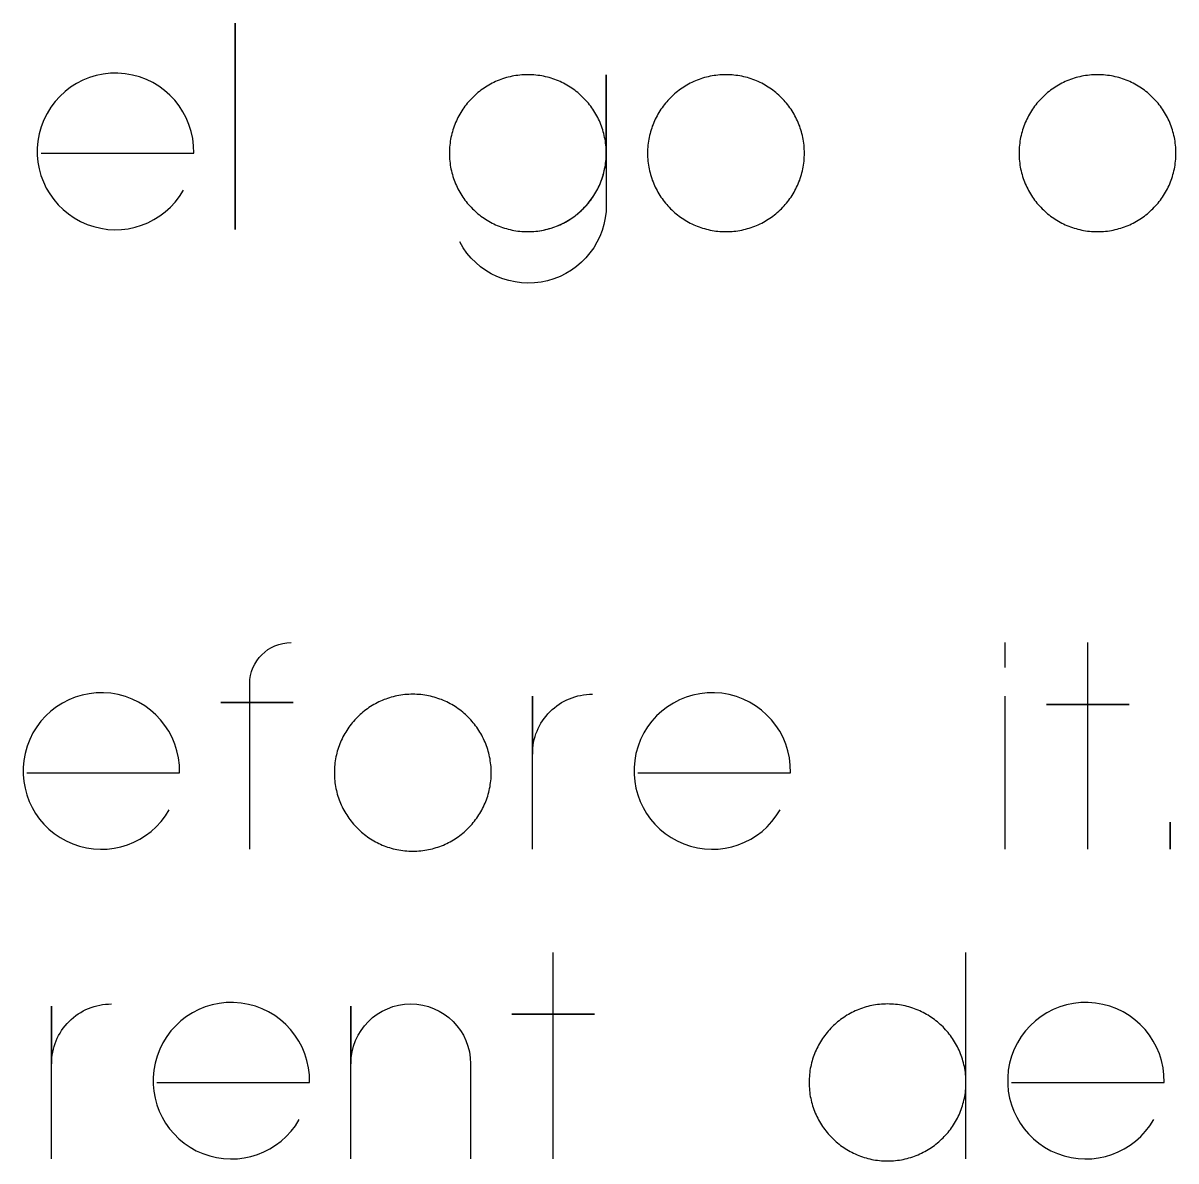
# Model space of a CAD drawing. Extents: x -841 to 4976, y -469 to 2808.
# Drawn here: x 944.9 to 1224.2, y -381.5 to -106 of the extents above; entities that cross this region are included whole.
import ezdxf

# ---------------------------------------------------------------- set-up
doc = ezdxf.new("R2010")
doc.units = 0
doc.layers.add('T5_LOGOLAYER_2', color=18, linetype='CONTINUOUS')

msp = doc.modelspace()

# ---------------------------------------------------------------- linework, layer by layer
at = {"layer": 'T5_LOGOLAYER_2'}
for points in [[(996.3, -156.04), (996.3, -106.04)], [(1067.23, -156.54), (1067.72, -156.54), (1068.21, -156.52), (1068.69, -156.49), (1069.17, -156.44), (1069.65, -156.39), (1070.12, -156.32), (1070.59, -156.25), (1071.06, -156.16), (1071.52, -156.06), (1071.98, -155.94), (1072.43, -155.82), (1072.88, -155.69), (1073.32, -155.54), (1073.76, -155.39), (1074.2, -155.22), (1074.62, -155.05), (1075.05, -154.86), (1075.47, -154.67), (1075.88, -154.46), (1076.29, -154.25), (1076.69, -154.03), (1077.08, -153.79), (1077.47, -153.55), (1077.85, -153.3), (1078.23, -153.04), (1078.6, -152.77), (1078.96, -152.49), (1079.31, -152.2), (1079.66, -151.91), (1080, -151.61), (1080.34, -151.3), (1080.66, -150.98), (1080.98, -150.65), (1081.29, -150.32), (1081.6, -149.98), (1081.89, -149.63), (1082.18, -149.27), (1082.45, -148.91), (1082.72, -148.54), (1082.98, -148.17), (1083.24, -147.78), (1083.48, -147.39), (1083.71, -147), (1083.94, -146.6), (1084.15, -146.19), (1084.35, -145.78), (1084.55, -145.36), (1084.74, -144.94), (1084.91, -144.51), (1085.08, -144.08), (1085.23, -143.64), (1085.37, -143.19), (1085.51, -142.74), (1085.63, -142.29), (1085.74, -141.83), (1085.84, -141.37), (1085.93, -140.91), (1086.01, -140.44), (1086.08, -139.96), (1086.13, -139.49), (1086.17, -139), (1086.2, -138.52), (1086.22, -138.03), (1086.23, -137.54), (1086.22, -137.05), (1086.2, -136.56), (1086.17, -136.08), (1086.13, -135.6), (1086.08, -135.12), (1086.01, -134.65), (1085.93, -134.18), (1085.84, -133.71), (1085.74, -133.25), (1085.63, -132.79), (1085.51, -132.34), (1085.37, -131.89), (1085.23, -131.45), (1085.08, -131.01), (1084.91, -130.58), (1084.74, -130.15), (1084.55, -129.72), (1084.35, -129.31), (1084.15, -128.89), (1083.94, -128.49), (1083.71, -128.09), (1083.48, -127.69), (1083.24, -127.3), (1082.98, -126.92), (1082.72, -126.54), (1082.45, -126.17), (1082.18, -125.81), (1081.89, -125.46), (1081.6, -125.11), (1081.29, -124.77), (1080.98, -124.43), (1080.66, -124.11), (1080.34, -123.79), (1080, -123.48), (1079.66, -123.18), (1079.31, -122.88), (1078.96, -122.59), (1078.6, -122.32), (1078.23, -122.05), (1077.85, -121.79), (1077.47, -121.54), (1077.08, -121.29), (1076.69, -121.06), (1076.29, -120.84), (1075.88, -120.62), (1075.47, -120.42), (1075.05, -120.22), (1074.62, -120.04), (1074.2, -119.86), (1073.76, -119.7), (1073.32, -119.54), (1072.88, -119.4), (1072.43, -119.26), (1071.98, -119.14), (1071.52, -119.03), (1071.06, -118.93), (1070.59, -118.84), (1070.12, -118.76), (1069.65, -118.7), (1069.17, -118.64), (1068.69, -118.6), (1068.21, -118.57), (1067.72, -118.55), (1067.23, -118.54), (1066.74, -118.55), (1066.25, -118.57), (1065.77, -118.6), (1065.29, -118.64), (1064.81, -118.7), (1064.34, -118.76), (1063.87, -118.84), (1063.4, -118.93), (1062.94, -119.03), (1062.48, -119.14), (1062.03, -119.26), (1061.58, -119.4), (1061.13, -119.54), (1060.7, -119.7), (1060.26, -119.86), (1059.83, -120.04), (1059.41, -120.22), (1058.99, -120.42), (1058.58, -120.62), (1058.17, -120.84), (1057.77, -121.06), (1057.38, -121.29), (1056.99, -121.54), (1056.61, -121.79), (1056.23, -122.05), (1055.86, -122.32), (1055.5, -122.59), (1055.14, -122.88), (1054.79, -123.18), (1054.45, -123.48), (1054.12, -123.79), (1053.79, -124.11), (1053.48, -124.43), (1053.16, -124.77), (1052.86, -125.11), (1052.57, -125.46), (1052.28, -125.81), (1052, -126.17), (1051.73, -126.54), (1051.47, -126.92), (1051.22, -127.3), (1050.98, -127.69), (1050.75, -128.09), (1050.52, -128.49), (1050.31, -128.89), (1050.1, -129.31), (1049.91, -129.72), (1049.72, -130.15), (1049.55, -130.58), (1049.38, -131.01), (1049.23, -131.45), (1049.08, -131.89), (1048.95, -132.34), (1048.83, -132.79), (1048.72, -133.25), (1048.61, -133.71), (1048.53, -134.18), (1048.45, -134.65), (1048.38, -135.12), (1048.33, -135.6), (1048.28, -136.08), (1048.25, -136.56), (1048.23, -137.05), (1048.23, -137.54), (1048.23, -138.03), (1048.25, -138.52), (1048.28, -139), (1048.33, -139.49), (1048.38, -139.96), (1048.45, -140.44), (1048.53, -140.91), (1048.61, -141.37), (1048.72, -141.83), (1048.83, -142.29), (1048.95, -142.74), (1049.08, -143.19), (1049.23, -143.64), (1049.38, -144.08), (1049.55, -144.51), (1049.72, -144.94), (1049.91, -145.36), (1050.1, -145.78), (1050.31, -146.19), (1050.52, -146.6), (1050.75, -147), (1050.98, -147.39), (1051.22, -147.78), (1051.47, -148.17), (1051.73, -148.54), (1052, -148.91), (1052.28, -149.27), (1052.57, -149.63), (1052.86, -149.98), (1053.16, -150.32), (1053.48, -150.65), (1053.79, -150.98), (1054.12, -151.3), (1054.45, -151.61), (1054.79, -151.91), (1055.14, -152.2), (1055.5, -152.49), (1055.86, -152.77), (1056.23, -153.04), (1056.61, -153.3), (1056.99, -153.55), (1057.38, -153.79), (1057.77, -154.03), (1058.17, -154.25), (1058.58, -154.46), (1058.99, -154.67), (1059.41, -154.86), (1059.83, -155.05), (1060.26, -155.22), (1060.7, -155.39), (1061.13, -155.54), (1061.58, -155.69), (1062.03, -155.82), (1062.48, -155.94), (1062.94, -156.06), (1063.4, -156.16), (1063.87, -156.25), (1064.34, -156.32), (1064.81, -156.39), (1065.29, -156.44), (1065.77, -156.49), (1066.25, -156.52), (1066.74, -156.54)], [(1115.23, -156.54), (1115.72, -156.54), (1116.21, -156.52), (1116.69, -156.49), (1117.17, -156.44), (1117.65, -156.39), (1118.12, -156.32), (1118.59, -156.25), (1119.06, -156.16), (1119.52, -156.06), (1119.98, -155.94), (1120.43, -155.82), (1120.88, -155.69), (1121.32, -155.54), (1121.76, -155.39), (1122.2, -155.22), (1122.62, -155.05), (1123.05, -154.86), (1123.47, -154.67), (1123.88, -154.46), (1124.29, -154.25), (1124.69, -154.03), (1125.08, -153.79), (1125.47, -153.55), (1125.85, -153.3), (1126.23, -153.04), (1126.6, -152.77), (1126.96, -152.49), (1127.31, -152.2), (1127.66, -151.91), (1128, -151.61), (1128.34, -151.3), (1128.66, -150.98), (1128.98, -150.65), (1129.29, -150.32), (1129.6, -149.98), (1129.89, -149.63), (1130.18, -149.27), (1130.45, -148.91), (1130.72, -148.54), (1130.98, -148.17), (1131.24, -147.78), (1131.48, -147.39), (1131.71, -147), (1131.94, -146.6), (1132.15, -146.19), (1132.35, -145.78), (1132.55, -145.36), (1132.74, -144.94), (1132.91, -144.51), (1133.08, -144.08), (1133.23, -143.64), (1133.37, -143.19), (1133.51, -142.74), (1133.63, -142.29), (1133.74, -141.83), (1133.84, -141.37), (1133.93, -140.91), (1134.01, -140.44), (1134.08, -139.96), (1134.13, -139.49), (1134.17, -139), (1134.2, -138.52), (1134.22, -138.03), (1134.23, -137.54), (1134.22, -137.05), (1134.2, -136.56), (1134.17, -136.08), (1134.13, -135.6), (1134.08, -135.12), (1134.01, -134.65), (1133.93, -134.18), (1133.84, -133.71), (1133.74, -133.25), (1133.63, -132.79), (1133.51, -132.34), (1133.37, -131.89), (1133.23, -131.45), (1133.08, -131.01), (1132.91, -130.58), (1132.74, -130.15), (1132.55, -129.72), (1132.35, -129.31), (1132.15, -128.89), (1131.94, -128.49), (1131.71, -128.09), (1131.48, -127.69), (1131.24, -127.3), (1130.98, -126.92), (1130.72, -126.54), (1130.45, -126.17), (1130.18, -125.81), (1129.89, -125.46), (1129.6, -125.11), (1129.29, -124.77), (1128.98, -124.43), (1128.66, -124.11), (1128.34, -123.79), (1128, -123.48), (1127.66, -123.18), (1127.31, -122.88), (1126.96, -122.59), (1126.6, -122.32), (1126.23, -122.05), (1125.85, -121.79), (1125.47, -121.54), (1125.08, -121.29), (1124.69, -121.06), (1124.29, -120.84), (1123.88, -120.62), (1123.47, -120.42), (1123.05, -120.22), (1122.62, -120.04), (1122.2, -119.86), (1121.76, -119.7), (1121.32, -119.54), (1120.88, -119.4), (1120.43, -119.26), (1119.98, -119.14), (1119.52, -119.03), (1119.06, -118.93), (1118.59, -118.84), (1118.12, -118.76), (1117.65, -118.7), (1117.17, -118.64), (1116.69, -118.6), (1116.21, -118.57), (1115.72, -118.55), (1115.23, -118.54), (1114.74, -118.55), (1114.25, -118.57), (1113.77, -118.6), (1113.29, -118.64), (1112.81, -118.7), (1112.34, -118.76), (1111.87, -118.84), (1111.4, -118.93), (1110.94, -119.03), (1110.48, -119.14), (1110.03, -119.26), (1109.58, -119.4), (1109.13, -119.54), (1108.7, -119.7), (1108.26, -119.86), (1107.83, -120.04), (1107.41, -120.22), (1106.99, -120.42), (1106.58, -120.62), (1106.17, -120.84), (1105.77, -121.06), (1105.38, -121.29), (1104.99, -121.54), (1104.61, -121.79), (1104.23, -122.05), (1103.86, -122.32), (1103.5, -122.59), (1103.14, -122.88), (1102.79, -123.18), (1102.45, -123.48), (1102.12, -123.79), (1101.79, -124.11), (1101.48, -124.43), (1101.16, -124.77), (1100.86, -125.11), (1100.57, -125.46), (1100.28, -125.81), (1100, -126.17), (1099.73, -126.54), (1099.47, -126.92), (1099.22, -127.3), (1098.98, -127.69), (1098.75, -128.09), (1098.52, -128.49), (1098.31, -128.89), (1098.1, -129.31), (1097.91, -129.72), (1097.72, -130.15), (1097.55, -130.58), (1097.38, -131.01), (1097.23, -131.45), (1097.08, -131.89), (1096.95, -132.34), (1096.83, -132.79), (1096.72, -133.25), (1096.61, -133.71), (1096.53, -134.18), (1096.45, -134.65), (1096.38, -135.12), (1096.33, -135.6), (1096.28, -136.08), (1096.25, -136.56), (1096.23, -137.05), (1096.23, -137.54), (1096.23, -138.03), (1096.25, -138.52), (1096.28, -139), (1096.33, -139.49), (1096.38, -139.96), (1096.45, -140.44), (1096.53, -140.91), (1096.61, -141.37), (1096.72, -141.83), (1096.83, -142.29), (1096.95, -142.74), (1097.08, -143.19), (1097.23, -143.64), (1097.38, -144.08), (1097.55, -144.51), (1097.72, -144.94), (1097.91, -145.36), (1098.1, -145.78), (1098.31, -146.19), (1098.52, -146.6), (1098.75, -147), (1098.98, -147.39), (1099.22, -147.78), (1099.47, -148.17), (1099.73, -148.54), (1100, -148.91), (1100.28, -149.27), (1100.57, -149.63), (1100.86, -149.98), (1101.16, -150.32), (1101.48, -150.65), (1101.79, -150.98), (1102.12, -151.3), (1102.45, -151.61), (1102.79, -151.91), (1103.14, -152.2), (1103.5, -152.49), (1103.86, -152.77), (1104.23, -153.04), (1104.61, -153.3), (1104.99, -153.55), (1105.38, -153.79), (1105.77, -154.03), (1106.17, -154.25), (1106.58, -154.46), (1106.99, -154.67), (1107.41, -154.86), (1107.83, -155.05), (1108.26, -155.22), (1108.7, -155.39), (1109.13, -155.54), (1109.58, -155.69), (1110.03, -155.82), (1110.48, -155.94), (1110.94, -156.06), (1111.4, -156.16), (1111.87, -156.25), (1112.34, -156.32), (1112.81, -156.39), (1113.29, -156.44), (1113.77, -156.49), (1114.25, -156.52), (1114.74, -156.54)], [(1205.23, -156.54), (1205.72, -156.54), (1206.21, -156.52), (1206.69, -156.49), (1207.17, -156.44), (1207.65, -156.39), (1208.12, -156.32), (1208.59, -156.25), (1209.06, -156.16), (1209.52, -156.06), (1209.98, -155.94), (1210.43, -155.82), (1210.88, -155.69), (1211.32, -155.54), (1211.76, -155.39), (1212.2, -155.22), (1212.62, -155.05), (1213.05, -154.86), (1213.47, -154.67), (1213.88, -154.46), (1214.29, -154.25), (1214.69, -154.03), (1215.08, -153.79), (1215.47, -153.55), (1215.85, -153.3), (1216.23, -153.04), (1216.6, -152.77), (1216.96, -152.49), (1217.31, -152.2), (1217.66, -151.91), (1218, -151.61), (1218.34, -151.3), (1218.66, -150.98), (1218.98, -150.65), (1219.29, -150.32), (1219.6, -149.98), (1219.89, -149.63), (1220.18, -149.27), (1220.45, -148.91), (1220.72, -148.54), (1220.98, -148.17), (1221.24, -147.78), (1221.48, -147.39), (1221.71, -147), (1221.94, -146.6), (1222.15, -146.19), (1222.35, -145.78), (1222.55, -145.36), (1222.74, -144.94), (1222.91, -144.51), (1223.08, -144.08), (1223.23, -143.64), (1223.37, -143.19), (1223.51, -142.74), (1223.63, -142.29), (1223.74, -141.83), (1223.84, -141.37), (1223.93, -140.91), (1224.01, -140.44), (1224.08, -139.96), (1224.13, -139.49), (1224.17, -139), (1224.2, -138.52), (1224.22, -138.03), (1224.23, -137.54), (1224.22, -137.05), (1224.2, -136.56), (1224.17, -136.08), (1224.13, -135.6), (1224.08, -135.12), (1224.01, -134.65), (1223.93, -134.18), (1223.84, -133.71), (1223.74, -133.25), (1223.63, -132.79), (1223.51, -132.34), (1223.37, -131.89), (1223.23, -131.45), (1223.08, -131.01), (1222.91, -130.58), (1222.74, -130.15), (1222.55, -129.72), (1222.35, -129.31), (1222.15, -128.89), (1221.94, -128.49), (1221.71, -128.09), (1221.48, -127.69), (1221.24, -127.3), (1220.98, -126.92), (1220.72, -126.54), (1220.45, -126.17), (1220.18, -125.81), (1219.89, -125.46), (1219.6, -125.11), (1219.29, -124.77), (1218.98, -124.43), (1218.66, -124.11), (1218.34, -123.79), (1218, -123.48), (1217.66, -123.18), (1217.31, -122.88), (1216.96, -122.59), (1216.6, -122.32), (1216.23, -122.05), (1215.85, -121.79), (1215.47, -121.54), (1215.08, -121.29), (1214.69, -121.06), (1214.29, -120.84), (1213.88, -120.62), (1213.47, -120.42), (1213.05, -120.22), (1212.62, -120.04), (1212.2, -119.86), (1211.76, -119.7), (1211.32, -119.54), (1210.88, -119.4), (1210.43, -119.26), (1209.98, -119.14), (1209.52, -119.03), (1209.06, -118.93), (1208.59, -118.84), (1208.12, -118.76), (1207.65, -118.7), (1207.17, -118.64), (1206.69, -118.6), (1206.21, -118.57), (1205.72, -118.55), (1205.23, -118.54), (1204.74, -118.55), (1204.25, -118.57), (1203.77, -118.6), (1203.29, -118.64), (1202.81, -118.7), (1202.34, -118.76), (1201.87, -118.84), (1201.4, -118.93), (1200.94, -119.03), (1200.48, -119.14), (1200.03, -119.26), (1199.58, -119.4), (1199.13, -119.54), (1198.7, -119.7), (1198.26, -119.86), (1197.83, -120.04), (1197.41, -120.22), (1196.99, -120.42), (1196.58, -120.62), (1196.17, -120.84), (1195.77, -121.06), (1195.38, -121.29), (1194.99, -121.54), (1194.61, -121.79), (1194.23, -122.05), (1193.86, -122.32), (1193.5, -122.59), (1193.14, -122.88), (1192.79, -123.18), (1192.45, -123.48), (1192.12, -123.79), (1191.79, -124.11), (1191.48, -124.43), (1191.16, -124.77), (1190.86, -125.11), (1190.57, -125.46), (1190.28, -125.81), (1190, -126.17), (1189.73, -126.54), (1189.47, -126.92), (1189.22, -127.3), (1188.98, -127.69), (1188.75, -128.09), (1188.52, -128.49), (1188.31, -128.89), (1188.1, -129.31), (1187.91, -129.72), (1187.72, -130.15), (1187.55, -130.58), (1187.38, -131.01), (1187.23, -131.45), (1187.08, -131.89), (1186.95, -132.34), (1186.83, -132.79), (1186.72, -133.25), (1186.61, -133.71), (1186.53, -134.18), (1186.45, -134.65), (1186.38, -135.12), (1186.33, -135.6), (1186.28, -136.08), (1186.25, -136.56), (1186.23, -137.05), (1186.23, -137.54), (1186.23, -138.03), (1186.25, -138.52), (1186.28, -139), (1186.33, -139.49), (1186.38, -139.96), (1186.45, -140.44), (1186.53, -140.91), (1186.61, -141.37), (1186.72, -141.83), (1186.83, -142.29), (1186.95, -142.74), (1187.08, -143.19), (1187.23, -143.64), (1187.38, -144.08), (1187.55, -144.51), (1187.72, -144.94), (1187.91, -145.36), (1188.1, -145.78), (1188.31, -146.19), (1188.52, -146.6), (1188.75, -147), (1188.98, -147.39), (1189.22, -147.78), (1189.47, -148.17), (1189.73, -148.54), (1190, -148.91), (1190.28, -149.27), (1190.57, -149.63), (1190.86, -149.98), (1191.16, -150.32), (1191.48, -150.65), (1191.79, -150.98), (1192.12, -151.3), (1192.45, -151.61), (1192.79, -151.91), (1193.14, -152.2), (1193.5, -152.49), (1193.86, -152.77), (1194.23, -153.04), (1194.61, -153.3), (1194.99, -153.55), (1195.38, -153.79), (1195.77, -154.03), (1196.17, -154.25), (1196.58, -154.46), (1196.99, -154.67), (1197.41, -154.86), (1197.83, -155.05), (1198.26, -155.22), (1198.7, -155.39), (1199.13, -155.54), (1199.58, -155.69), (1200.03, -155.82), (1200.48, -155.94), (1200.94, -156.06), (1201.4, -156.16), (1201.87, -156.25), (1202.34, -156.32), (1202.81, -156.39), (1203.29, -156.44), (1203.77, -156.49), (1204.25, -156.52), (1204.74, -156.54)], [(1039.36, -306.54), (1039.85, -306.54), (1040.34, -306.52), (1040.82, -306.49), (1041.3, -306.44), (1041.78, -306.39), (1042.26, -306.32), (1042.73, -306.25), (1043.19, -306.16), (1043.65, -306.06), (1044.11, -305.94), (1044.56, -305.82), (1045.01, -305.69), (1045.46, -305.54), (1045.89, -305.39), (1046.33, -305.22), (1046.76, -305.05), (1047.18, -304.86), (1047.6, -304.67), (1048.01, -304.46), (1048.42, -304.25), (1048.82, -304.03), (1049.21, -303.79), (1049.6, -303.55), (1049.98, -303.3), (1050.36, -303.04), (1050.73, -302.77), (1051.09, -302.49), (1051.45, -302.2), (1051.8, -301.91), (1052.14, -301.61), (1052.47, -301.3), (1052.8, -300.98), (1053.12, -300.65), (1053.43, -300.32), (1053.73, -299.98), (1054.02, -299.63), (1054.31, -299.27), (1054.59, -298.91), (1054.86, -298.54), (1055.12, -298.17), (1055.37, -297.78), (1055.61, -297.39), (1055.84, -297), (1056.07, -296.6), (1056.28, -296.19), (1056.49, -295.78), (1056.68, -295.36), (1056.87, -294.94), (1057.04, -294.51), (1057.21, -294.08), (1057.36, -293.64), (1057.51, -293.19), (1057.64, -292.74), (1057.76, -292.29), (1057.88, -291.83), (1057.98, -291.37), (1058.07, -290.91), (1058.14, -290.44), (1058.21, -289.96), (1058.26, -289.49), (1058.31, -289), (1058.34, -288.52), (1058.36, -288.03), (1058.36, -287.54), (1058.36, -287.05), (1058.34, -286.56), (1058.31, -286.08), (1058.26, -285.6), (1058.21, -285.12), (1058.14, -284.65), (1058.07, -284.18), (1057.98, -283.71), (1057.88, -283.25), (1057.76, -282.79), (1057.64, -282.34), (1057.51, -281.89), (1057.36, -281.45), (1057.21, -281.01), (1057.04, -280.58), (1056.87, -280.15), (1056.68, -279.72), (1056.49, -279.31), (1056.28, -278.89), (1056.07, -278.49), (1055.84, -278.09), (1055.61, -277.69), (1055.37, -277.3), (1055.12, -276.92), (1054.86, -276.54), (1054.59, -276.17), (1054.31, -275.81), (1054.02, -275.46), (1053.73, -275.11), (1053.43, -274.77), (1053.12, -274.43), (1052.8, -274.11), (1052.47, -273.79), (1052.14, -273.48), (1051.8, -273.18), (1051.45, -272.88), (1051.09, -272.59), (1050.73, -272.32), (1050.36, -272.05), (1049.98, -271.79), (1049.6, -271.54), (1049.21, -271.29), (1048.82, -271.06), (1048.42, -270.84), (1048.01, -270.62), (1047.6, -270.42), (1047.18, -270.22), (1046.76, -270.04), (1046.33, -269.86), (1045.89, -269.7), (1045.46, -269.54), (1045.01, -269.4), (1044.56, -269.26), (1044.11, -269.14), (1043.65, -269.03), (1043.19, -268.93), (1042.73, -268.84), (1042.26, -268.76), (1041.78, -268.7), (1041.3, -268.64), (1040.82, -268.6), (1040.34, -268.57), (1039.85, -268.55), (1039.36, -268.54), (1038.87, -268.55), (1038.38, -268.57), (1037.9, -268.6), (1037.42, -268.64), (1036.94, -268.7), (1036.47, -268.76), (1036, -268.84), (1035.53, -268.93), (1035.07, -269.03), (1034.61, -269.14), (1034.16, -269.26), (1033.71, -269.4), (1033.27, -269.54), (1032.83, -269.7), (1032.4, -269.86), (1031.97, -270.04), (1031.54, -270.22), (1031.12, -270.42), (1030.71, -270.62), (1030.31, -270.84), (1029.9, -271.06), (1029.51, -271.29), (1029.12, -271.54), (1028.74, -271.79), (1028.36, -272.05), (1027.99, -272.32), (1027.63, -272.59), (1027.28, -272.88), (1026.93, -273.18), (1026.59, -273.48), (1026.25, -273.79), (1025.93, -274.11), (1025.61, -274.43), (1025.3, -274.77), (1025, -275.11), (1024.7, -275.46), (1024.41, -275.81), (1024.14, -276.17), (1023.87, -276.54), (1023.61, -276.92), (1023.36, -277.3), (1023.11, -277.69), (1022.88, -278.09), (1022.66, -278.49), (1022.44, -278.89), (1022.24, -279.31), (1022.04, -279.72), (1021.85, -280.15), (1021.68, -280.58), (1021.51, -281.01), (1021.36, -281.45), (1021.22, -281.89), (1021.08, -282.34), (1020.96, -282.79), (1020.85, -283.25), (1020.75, -283.71), (1020.66, -284.18), (1020.58, -284.65), (1020.51, -285.12), (1020.46, -285.6), (1020.42, -286.08), (1020.39, -286.56), (1020.37, -287.05), (1020.36, -287.54), (1020.37, -288.03), (1020.39, -288.52), (1020.42, -289), (1020.46, -289.49), (1020.51, -289.96), (1020.58, -290.44), (1020.66, -290.91), (1020.75, -291.37), (1020.85, -291.83), (1020.96, -292.29), (1021.08, -292.74), (1021.22, -293.19), (1021.36, -293.64), (1021.51, -294.08), (1021.68, -294.51), (1021.85, -294.94), (1022.04, -295.36), (1022.24, -295.78), (1022.44, -296.19), (1022.66, -296.6), (1022.88, -297), (1023.11, -297.39), (1023.36, -297.78), (1023.61, -298.17), (1023.87, -298.54), (1024.14, -298.91), (1024.41, -299.27), (1024.7, -299.63), (1025, -299.98), (1025.3, -300.32), (1025.61, -300.65), (1025.93, -300.98), (1026.25, -301.3), (1026.59, -301.61), (1026.93, -301.91), (1027.28, -302.2), (1027.63, -302.49), (1027.99, -302.77), (1028.36, -303.04), (1028.74, -303.3), (1029.12, -303.55), (1029.51, -303.79), (1029.9, -304.03), (1030.31, -304.25), (1030.71, -304.46), (1031.12, -304.67), (1031.54, -304.86), (1031.97, -305.05), (1032.4, -305.22), (1032.83, -305.39), (1033.27, -305.54), (1033.71, -305.69), (1034.16, -305.82), (1034.61, -305.94), (1035.07, -306.06), (1035.53, -306.16), (1036, -306.25), (1036.47, -306.32), (1036.94, -306.39), (1037.42, -306.44), (1037.9, -306.49), (1038.38, -306.52), (1038.87, -306.54)], [(1222.86, -306.04), (1222.86, -299.54)]]:
    msp.add_lwpolyline(points, close=True, dxfattribs=at)
for points in [[(949.3, -137.54), (986.3, -137.54, 0.90232), (948.86, -132.88, 0.862347), (983.8, -146.54)], [(1067.23, -156.54, 0.421631), (1086.23, -137.04), (1086.23, -118.54), (1086.23, -150.04, -0.782349), (1050.73, -159.04)], [(999.86, -306.04), (999.86, -270.54), (992.86, -270.54), (1010.36, -270.54), (999.86, -270.54), (999.86, -266.04, -0.413333), (1009.86, -256.04)], [(945.86, -287.54), (982.86, -287.54, 0.90232), (945.43, -282.88, 0.862347), (980.36, -296.54)], [(1068.36, -306.04), (1068.36, -269.04), (1068.36, -283.04, -0.416092), (1082.86, -268.54)], [(1093.86, -287.54), (1130.86, -287.54, 0.90232), (1093.43, -282.88, 0.862347), (1128.36, -296.54)], [(977.36, -362.54), (1014.36, -362.54, 0.90232), (976.93, -357.88, 0.862347), (1011.86, -371.54)], [(1184.36, -362.54), (1221.36, -362.54, 0.90232), (1183.93, -357.88, 0.862347), (1218.86, -371.54)], [(951.86, -381.04), (951.86, -344.04), (951.86, -358.04, -0.416092), (966.36, -343.54)], [(1024.36, -381.04), (1024.36, -344.04), (1024.36, -358.04, -1), (1053.36, -358.04), (1053.36, -381.04)]]:
    msp.add_lwpolyline(points, format="xyb", dxfattribs=at)
for points in [[(1182.86, -262.04), (1182.86, -256.04)], [(1202.86, -306.04), (1202.86, -271.04), (1192.86, -271.04), (1212.86, -271.04), (1202.86, -271.04), (1202.86, -256.04)], [(1182.86, -306.04), (1182.86, -269.04)], [(1073.36, -381.04), (1073.36, -346.04), (1063.36, -346.04), (1083.36, -346.04), (1073.36, -346.04), (1073.36, -331.04)], [(1173.36, -381.04), (1173.36, -362.54), (1173.36, -362.05), (1173.34, -361.56), (1173.31, -361.08), (1173.26, -360.6), (1173.21, -360.12), (1173.14, -359.65), (1173.07, -359.18), (1172.98, -358.71), (1172.88, -358.25), (1172.76, -357.79), (1172.64, -357.34), (1172.51, -356.89), (1172.36, -356.45), (1172.21, -356.01), (1172.04, -355.58), (1171.87, -355.15), (1171.68, -354.72), (1171.49, -354.31), (1171.28, -353.89), (1171.07, -353.49), (1170.84, -353.09), (1170.61, -352.69), (1170.37, -352.3), (1170.12, -351.92), (1169.86, -351.54), (1169.59, -351.17), (1169.31, -350.81), (1169.02, -350.46), (1168.73, -350.11), (1168.43, -349.77), (1168.12, -349.43), (1167.8, -349.11), (1167.47, -348.79), (1167.14, -348.48), (1166.8, -348.18), (1166.45, -347.88), (1166.09, -347.59), (1165.73, -347.32), (1165.36, -347.05), (1164.98, -346.79), (1164.6, -346.54), (1164.21, -346.29), (1163.82, -346.06), (1163.42, -345.84), (1163.01, -345.62), (1162.6, -345.42), (1162.18, -345.22), (1161.76, -345.04), (1161.33, -344.86), (1160.89, -344.7), (1160.46, -344.54), (1160.01, -344.4), (1159.56, -344.26), (1159.11, -344.14), (1158.65, -344.03), (1158.19, -343.93), (1157.73, -343.84), (1157.26, -343.76), (1156.78, -343.7), (1156.3, -343.64), (1155.82, -343.6), (1155.34, -343.57), (1154.85, -343.55), (1154.36, -343.54), (1153.87, -343.55), (1153.38, -343.57), (1152.9, -343.6), (1152.42, -343.64), (1151.94, -343.7), (1151.47, -343.76), (1151, -343.84), (1150.53, -343.93), (1150.07, -344.03), (1149.61, -344.14), (1149.16, -344.26), (1148.71, -344.4), (1148.27, -344.54), (1147.83, -344.7), (1147.4, -344.86), (1146.97, -345.04), (1146.54, -345.22), (1146.12, -345.42), (1145.71, -345.62), (1145.31, -345.84), (1144.9, -346.06), (1144.51, -346.29), (1144.12, -346.54), (1143.74, -346.79), (1143.36, -347.05), (1142.99, -347.32), (1142.63, -347.59), (1142.28, -347.88), (1141.93, -348.18), (1141.59, -348.48), (1141.25, -348.79), (1140.93, -349.11), (1140.61, -349.43), (1140.3, -349.77), (1140, -350.11), (1139.7, -350.46), (1139.41, -350.81), (1139.14, -351.17), (1138.87, -351.54), (1138.61, -351.92), (1138.36, -352.3), (1138.11, -352.69), (1137.88, -353.09), (1137.66, -353.49), (1137.44, -353.89), (1137.24, -354.31), (1137.04, -354.72), (1136.85, -355.15), (1136.68, -355.58), (1136.51, -356.01), (1136.36, -356.45), (1136.22, -356.89), (1136.08, -357.34), (1135.96, -357.79), (1135.85, -358.25), (1135.75, -358.71), (1135.66, -359.18), (1135.58, -359.65), (1135.51, -360.12), (1135.46, -360.6), (1135.42, -361.08), (1135.39, -361.56), (1135.37, -362.05), (1135.36, -362.54), (1135.37, -363.03), (1135.39, -363.52), (1135.42, -364), (1135.46, -364.49), (1135.51, -364.96), (1135.58, -365.44), (1135.66, -365.91), (1135.75, -366.37), (1135.85, -366.83), (1135.96, -367.29), (1136.08, -367.74), (1136.22, -368.19), (1136.36, -368.64), (1136.51, -369.08), (1136.68, -369.51), (1136.85, -369.94), (1137.04, -370.36), (1137.24, -370.78), (1137.44, -371.19), (1137.66, -371.6), (1137.88, -372), (1138.11, -372.39), (1138.36, -372.78), (1138.61, -373.17), (1138.87, -373.54), (1139.14, -373.91), (1139.41, -374.27), (1139.7, -374.63), (1140, -374.98), (1140.3, -375.32), (1140.61, -375.65), (1140.93, -375.98), (1141.25, -376.3), (1141.59, -376.61), (1141.93, -376.91), (1142.28, -377.2), (1142.63, -377.49), (1142.99, -377.77), (1143.36, -378.04), (1143.74, -378.3), (1144.12, -378.55), (1144.51, -378.79), (1144.9, -379.03), (1145.31, -379.25), (1145.71, -379.46), (1146.12, -379.67), (1146.54, -379.86), (1146.97, -380.05), (1147.4, -380.22), (1147.83, -380.39), (1148.27, -380.54), (1148.71, -380.69), (1149.16, -380.82), (1149.61, -380.94), (1150.07, -381.06), (1150.53, -381.16), (1151, -381.25), (1151.47, -381.32), (1151.94, -381.39), (1152.42, -381.44), (1152.9, -381.49), (1153.38, -381.52), (1153.87, -381.54), (1154.36, -381.54), (1154.85, -381.54), (1155.34, -381.52), (1155.82, -381.49), (1156.3, -381.44), (1156.78, -381.39), (1157.26, -381.32), (1157.73, -381.25), (1158.19, -381.16), (1158.65, -381.06), (1159.11, -380.94), (1159.56, -380.82), (1160.01, -380.69), (1160.46, -380.54), (1160.89, -380.39), (1161.33, -380.22), (1161.76, -380.05), (1162.18, -379.86), (1162.6, -379.67), (1163.01, -379.46), (1163.42, -379.25), (1163.82, -379.03), (1164.21, -378.79), (1164.6, -378.55), (1164.98, -378.3), (1165.36, -378.04), (1165.73, -377.77), (1166.09, -377.49), (1166.45, -377.2), (1166.8, -376.91), (1167.14, -376.61), (1167.47, -376.3), (1167.8, -375.98), (1168.12, -375.65), (1168.43, -375.32), (1168.73, -374.98), (1169.02, -374.63), (1169.31, -374.27), (1169.59, -373.91), (1169.86, -373.54), (1170.12, -373.17), (1170.37, -372.78), (1170.61, -372.39), (1170.84, -372), (1171.07, -371.6), (1171.28, -371.19), (1171.49, -370.78), (1171.68, -370.36), (1171.87, -369.94), (1172.04, -369.51), (1172.21, -369.08), (1172.36, -368.64), (1172.51, -368.19), (1172.64, -367.74), (1172.76, -367.29), (1172.88, -366.83), (1172.98, -366.37), (1173.07, -365.91), (1173.14, -365.44), (1173.21, -364.96), (1173.26, -364.49), (1173.31, -364), (1173.34, -363.52), (1173.36, -363.03), (1173.36, -362.54), (1173.36, -331.04)]]:
    msp.add_lwpolyline(points, dxfattribs=at)

doc.saveas('drawing.dxf')
